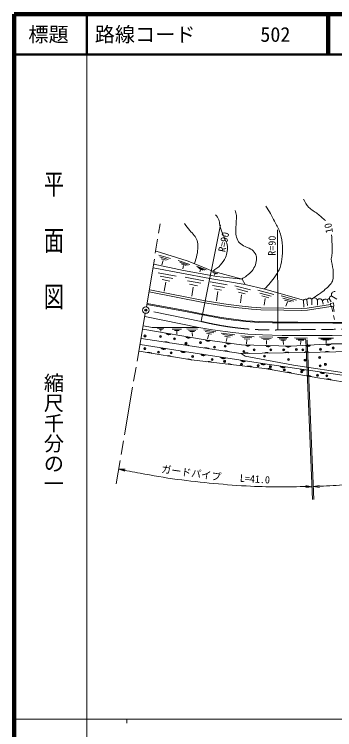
# Model space of a CAD drawing. Units: millimetres, scale not verified. Extents: x 40000 to 680000, y 20000 to 380000.
# Drawn here: x 40000 to 119627, y 202409 to 380000 of the extents above; entities that cross this region are included whole.
import ezdxf
from ezdxf.enums import TextEntityAlignment as Align

# ---------------------------------------------------------------- set-up
doc = ezdxf.new("R2010")
doc.units = ezdxf.units.MM
doc.header["$LTSCALE"] = 1000
doc.header["$PDMODE"] = 32
doc.header["$PDSIZE"] = 500
doc.linetypes.add('CHAIN', pattern=[18.5, 12, -1.5, 3.5, -1.5])
for name, color, linetype, lineweight in [('M-BGD', 7, 'Continuous', 13), ('M-BMK', 2, 'CHAIN', 13), ('M-BMK-SRVR', 3, 'Continuous', 13), ('M-STR-HTXT', 7, 'Continuous', 13), ('M-TTL', 2, 'Continuous', 140), ('M-TTL-BAND', 7, 'Continuous', 13), ('M-TTL-LINE', 7, 'Continuous', 50)]:
    doc.layers.add(name, color=color, linetype=linetype, lineweight=lineweight)
doc.layers.add('M-OTRS', color=6, linetype='Continuous')
doc.layers.add('M-TTL-TXT', color=7, linetype='Continuous')
doc.styles.add('@ＭＳ ゴシック', font='')
doc.styles.add('ＭＳ ゴシック', font='')
doc.styles.get('@ＭＳ ゴシック').set_extended_font_data('@MS Gothic')
doc.styles.get('ＭＳ ゴシック').set_extended_font_data('MS Gothic')

msp = doc.modelspace()

# ---------------------------------------------------------------- linework, layer by layer
at = {"layer": 'M-BGD'}
for p, q in [((75228, 321163), (82998, 318765)), ((75922, 320239), (78785, 319393)), ((76205, 319766), (78250, 319162)), ((82061, 316379), (74679, 317968)), ((76489, 319293), (77716, 318930)), ((77019, 318877), (76643, 317821)), ((80748, 318845), (83661, 317899)), ((81114, 318432), (83194, 317757)), ((81479, 318020), (82727, 317614)), ((82998, 318765), (86071, 317533)), ((74533, 317042), (88616, 314438)), ((82069, 317632), (81917, 316800)), ((90337, 314914), (82061, 316379)), ((85258, 317493), (87673, 316547)), ((85542, 317188), (87267, 316512)), ((85825, 316882), (86860, 316476)), ((86071, 317533), (89294, 316215)), ((86302, 316565), (86118, 316053)), ((89294, 316215), (96594, 314237)), ((75762, 315829), (80193, 314982)), ((76272, 314982), (79438, 314378)), ((82466, 314762), (87122, 313841)), ((88616, 314438), (97406, 312900)), ((89298, 315965), (90588, 315605)), ((89564, 315736), (90209, 315556)), ((89886, 315646), (89716, 315229)), ((96600, 314218), (90337, 314914)), ((76782, 314136), (78682, 313773)), ((77650, 313471), (77282, 311294)), ((83016, 313875), (86342, 313217)), ((83567, 312989), (85562, 312594)), ((88715, 313578), (92923, 312806)), ((89223, 312702), (92228, 312150)), ((94800, 312635), (98684, 311639)), ((97406, 312900), (96600, 314218)), ((97394, 312925), (102254, 311761)), ((87313, 308401), (73551, 311121)), ((87401, 308894), (73648, 311612)), ((84488, 312288), (84144, 310024)), ((89730, 311826), (91534, 311495)), ((90570, 311150), (90290, 308853)), ((95265, 311826), (98039, 311115)), ((95729, 311017), (97393, 310590)), ((100523, 311511), (104507, 310416)), ((101017, 310795), (103863, 310012)), ((102254, 311761), (111849, 309051)), ((96501, 310359), (96228, 308358)), ((101512, 310078), (103219, 309608)), ((102316, 309470), (102092, 307789)), ((106320, 310085), (110130, 309014)), ((106739, 309572), (109460, 308807)), ((107158, 309059), (108790, 308600)), ((112731, 309084), (112884, 307702)), ((113910, 309257), (113971, 307905)), ((115313, 309074), (115333, 307804)), ((117854, 309033), (117986, 308403)), ((118362, 309318), (118717, 308627)), ((118941, 310050), (120171, 309277)), ((72954, 308001), (82520, 306252)), ((72986, 308198), (82558, 306448)), ((91963, 307651), (87313, 308401)), ((92040, 308145), (87401, 308894)), ((95071, 307177), (91963, 307651)), ((95133, 307673), (92040, 308145)), ((98958, 307298), (95133, 307673)), ((101253, 307168), (98958, 307298)), ((107891, 308589), (107515, 307509)), ((111979, 307306), (111908, 309003)), ((118577, 307963), (112809, 307022)), ((118636, 307466), (112860, 306523)), ((116634, 308749), (116786, 308068)), ((119325, 308341), (118543, 308248)), ((118543, 308248), (118636, 307466)), ((118636, 307466), (119418, 307559)), ((119120, 306174), (118825, 307489)), ((119224, 307536), (119521, 306232)), ((119325, 308341), (119418, 307559)), ((82520, 306252), (87278, 305275)), ((82558, 306448), (87317, 305472)), ((87317, 305472), (91503, 304693)), ((98919, 306800), (95071, 307177)), ((101235, 306668), (98919, 306800)), ((106988, 306571), (101235, 306668)), ((106999, 307071), (101253, 307168)), ((111333, 306456), (106988, 306571)), ((111328, 306957), (106999, 307071)), ((112809, 307022), (111328, 306957)), ((112860, 306523), (111333, 306456)), ((72474, 304995), (85834, 302288)), ((87278, 305275), (91472, 304495)), ((91472, 304495), (94470, 304105)), ((91503, 304693), (94495, 304304)), ((94470, 304105), (97518, 303739)), ((94495, 304304), (97536, 303939)), ((97518, 303739), (100807, 303520)), ((97536, 303939), (100816, 303720)), ((100816, 303720), (104152, 303623)), ((119559, 304223), (119339, 305198)), ((74286, 302239), (72113, 302630)), ((85834, 302288), (74286, 302239)), ((75604, 301977), (77179, 301951)), ((82870, 301917), (85492, 301834)), ((85853, 302280), (89269, 301645)), ((100807, 303520), (104148, 303423)), ((104148, 303423), (107222, 303374)), ((104152, 303623), (107224, 303574)), ((107222, 303374), (110444, 303374)), ((107224, 303574), (110445, 303574)), ((110444, 303374), (119199, 303301)), ((110445, 303574), (119201, 303501)), ((119201, 303501), (125646, 303503)), ((119201, 303301), (125646, 303303)), ((71931, 301821), (87405, 299228)), ((76008, 301806), (76795, 301793)), ((76401, 301800), (76430, 301307)), ((79265, 301858), (81569, 301843)), ((79836, 301543), (80989, 301536)), ((80412, 301540), (80398, 300608)), ((83266, 301594), (85139, 301535)), ((83662, 301271), (84786, 301236)), ((84238, 301046), (84302, 300112)), ((87093, 301702), (90097, 301187)), ((87424, 301274), (89570, 300907)), ((87756, 300847), (89043, 300626)), ((88334, 300501), (88041, 299439)), ((89269, 301645), (94274, 301010)), ((91392, 300874), (94811, 300426)), ((91802, 300474), (94244, 300154)), ((94274, 301010), (98034, 300620)), ((96257, 300189), (99593, 299973)), ((98034, 300620), (101721, 300449)), ((101721, 300449), (106604, 300302)), ((106604, 300302), (111243, 300253)), ((111243, 300253), (118958, 300229)), ((118958, 300229), (128236, 300180)), ((71559, 299530), (96307, 295795)), ((87405, 299228), (96486, 297948)), ((92212, 300074), (93677, 299882)), ((92893, 299754), (92658, 298746)), ((96689, 299822), (99072, 299668)), ((97121, 299455), (98551, 299363)), ((97807, 299185), (97673, 298176)), ((100924, 299940), (104260, 299840)), ((101420, 299606), (103803, 299535)), ((101916, 299271), (103346, 299229)), ((102644, 299037), (102702, 298076)), ((105450, 299753), (108089, 299736)), ((105854, 299443), (107739, 299431)), ((106257, 299133), (107388, 299126)), ((106841, 298924), (106921, 298001)), ((109615, 299652), (112905, 299631)), ((110068, 299369), (112418, 299354)), ((110520, 299087), (111930, 299078)), ((111214, 298896), (111162, 298057)), ((115614, 299601), (119287, 299612)), ((116155, 299388), (118779, 299396)), ((116696, 299175), (118271, 299180)), ((117495, 299035), (117545, 298391)), ((71292, 298064), (82808, 296179)), ((96486, 297948), (108780, 297627)), ((108780, 297627), (118775, 298161)), ((118775, 298161), (128555, 298232)), ((84046, 294190), (71014, 296379)), ((82808, 296179), (101196, 293370)), ((96307, 295795), (112205, 296062)), ((96341, 295775), (97391, 295116)), ((97391, 295116), (109360, 292931)), ((112205, 296062), (125169, 296329)), ((102212, 292110), (84046, 294190)), ((101196, 293370), (113573, 291556)), ((115416, 289789), (102212, 292110)), ((109360, 292931), (130528, 289744)), ((113573, 291556), (126661, 289635)), ((135662, 286428), (115416, 289789))]:
    msp.add_line(p, q, dxfattribs=at)
for centre, radius, start, end in [((119573, 310449), 747, 77.52405, 212.28432), ((112336, 308872), 448, 28.26041, 163.02068), ((113357, 308925), 645, 30.95731, 165.71758), ((114573, 308873), 766, 15.18846, 149.94873), ((115906, 308636), 737, 8.79121, 143.55148), ((117303, 308637), 678, 35.75389, 170.51416), ((118167, 309070), 316, 51.86869, 186.62896), ((118804, 309563), 506, 74.25238, 209.01265), ((78357, 301252), 801, 209.20584, 311.76987), ((78316, 301005), 400, 209.20584, 311.76987), ((77741, 297356), 1377, 54.42744, 108.41038), ((77832, 297963), 688, 54.42744, 108.41038), ((83289, 300426), 801, 209.20584, 311.76987), ((83247, 300179), 400, 209.20584, 311.76987), ((88210, 299620), 801, 210.69263, 313.25665), ((88175, 299372), 400, 210.69263, 313.25665), ((93161, 298922), 801, 210.69263, 313.25665), ((93126, 298674), 400, 210.69263, 313.25665), ((77148, 297613), 801, 209.42155, 311.98557), ((77108, 297366), 400, 209.42155, 311.98557), ((82685, 296610), 1377, 54.42744, 108.41038), ((82776, 297217), 688, 54.42744, 108.41038), ((87629, 295864), 1377, 54.42744, 108.41038), ((87720, 296471), 688, 54.42744, 108.41038), ((98070, 298407), 801, 217.22654, 319.79056), ((98063, 298157), 400, 217.22654, 319.79056), ((103068, 298277), 801, 217.22654, 319.79056), ((103062, 298027), 400, 217.22654, 319.79056), ((108067, 298147), 801, 217.22654, 319.79056), ((108060, 297897), 400, 217.22654, 319.79056), ((113020, 298356), 801, 221.77358, 324.33761), ((113034, 298105), 400, 221.77358, 324.33761), ((118013, 298622), 801, 221.77358, 324.33761), ((118027, 298372), 400, 221.77358, 324.33761), ((73465, 294723), 1377, 53.47516, 107.4581), ((73566, 295328), 688, 53.47516, 107.4581), ((78396, 293895), 1377, 53.47516, 107.4581), ((78497, 294500), 688, 53.47516, 107.4581), ((82083, 296806), 801, 209.42155, 311.98557), ((82042, 296558), 400, 209.42155, 311.98557), ((87019, 296043), 801, 210.03013, 312.59415), ((86981, 295795), 400, 210.03013, 312.59415), ((91961, 295287), 801, 210.03013, 312.59415), ((91924, 295040), 400, 210.03013, 312.59415), ((92573, 295118), 1377, 54.42744, 108.41038), ((92665, 295725), 688, 54.42744, 108.41038), ((97736, 294592), 1377, 63.96978, 117.95271), ((97726, 295206), 688, 63.96978, 117.95271), ((102736, 294676), 1377, 63.96978, 117.95271), ((102725, 295290), 688, 63.96978, 117.95271), ((107735, 294760), 1377, 63.96978, 117.95271), ((107725, 295373), 688, 63.96978, 117.95271), ((112739, 294836), 1386, 64.34756, 117.96941), ((112726, 295459), 688, 64.18729, 118.17023), ((117738, 294949), 1377, 64.18729, 118.17023), ((117725, 295562), 688, 64.18729, 118.17023), ((83309, 292928), 1506, 56.18459, 105.23359), ((83428, 293672), 688, 53.47516, 107.4581), ((88354, 292462), 1377, 56.47449, 110.45743), ((88424, 293071), 688, 56.47449, 110.45743), ((93321, 291893), 1377, 56.47449, 110.45743), ((93391, 292503), 688, 56.47449, 110.45743), ((96904, 294532), 801, 210.03013, 312.59415), ((96866, 294284), 400, 210.03013, 312.59415), ((101844, 293778), 799, 210.21725, 313.08377), ((101808, 293533), 400, 210.38054, 312.94457), ((98289, 291324), 1377, 56.47449, 110.45743), ((98359, 291934), 688, 56.47449, 110.45743), ((103173, 290695), 1377, 53.04018, 107.02311), ((103280, 291299), 688, 53.04018, 107.02311), ((106791, 293056), 801, 210.38054, 312.94457), ((106755, 292808), 400, 210.38054, 312.94457), ((111738, 292331), 801, 210.38054, 312.94457), ((111702, 292083), 400, 210.38054, 312.94457), ((108098, 289829), 1377, 53.04018, 107.02311), ((108204, 290434), 688, 53.04018, 107.02311), ((113022, 288964), 1377, 53.04018, 107.02311), ((113129, 289568), 688, 53.04018, 107.02311), ((116686, 291605), 801, 210.37003, 312.93406), ((116649, 291357), 400, 210.37003, 312.93406), ((117963, 288122), 1377, 53.58294, 107.56587), ((118063, 288728), 688, 53.58294, 107.56587)]:
    msp.add_arc(centre, radius, start, end, dxfattribs=at)
for points, knots in [([(117356, 328784), (116687, 329350), (116036, 329938), (115349, 330482), (114647, 331037), (113806, 331429), (113188, 332077), (112633, 332659), (112296, 333415), (111850, 334083)], [0, 0, 0, 0, 1, 1, 1, 2, 2, 2, 3, 3, 3, 3]), ([(102203, 311815), (102675, 312323), (103177, 312806), (103621, 313339), (104075, 313886), (104509, 314452), (104892, 315051), (105322, 315725), (105771, 316405), (106039, 317158), (106351, 318035), (106467, 318976), (106553, 319902), (106658, 321030), (106675, 322173), (106553, 323298), (106450, 324253), (106253, 325205), (105936, 326111), (105628, 326989), (105127, 327787), (104701, 328615), (104369, 329261), (104036, 329907), (103672, 330536), (103315, 331154), (102917, 331748), (102540, 332354)], [0, 0, 0, 0, 1, 1, 1, 2, 2, 2, 3, 3, 3, 4, 4, 4, 5, 5, 5, 6, 6, 6, 7, 7, 7, 8, 8, 8, 9, 9, 9, 9]), ([(96464, 314280), (96891, 314547), (97345, 314775), (97744, 315082), (98232, 315457), (98715, 315855), (99094, 316340), (99442, 316786), (99730, 317292), (99917, 317826), (100098, 318344), (100221, 318902), (100191, 319450), (100169, 319869), (100061, 320300), (99848, 320662), (99597, 321090), (99204, 321432), (98796, 321714), (98232, 322104), (97502, 322196), (96921, 322560), (96492, 322828), (96058, 323126), (95755, 323532), (95427, 323971), (95220, 324506), (95103, 325041), (94984, 325589), (95061, 326162), (95069, 326722), (95079, 327420), (95145, 328116), (95172, 328814), (95188, 329226), (95255, 329640), (95206, 330049), (95154, 330484), (94977, 330895), (94863, 331318)], [0, 0, 0, 0, 1, 1, 1, 2, 2, 2, 3, 3, 3, 4, 4, 4, 5, 5, 5, 6, 6, 6, 7, 7, 7, 8, 8, 8, 9, 9, 9, 10, 10, 10, 11, 11, 11, 12, 12, 12, 13, 13, 13, 13]), ([(89389, 316251), (90011, 316757), (90717, 317175), (91255, 317769), (91757, 318325), (92178, 318964), (92490, 319645), (92711, 320127), (92855, 320650), (92924, 321177), (92994, 321706), (93010, 322255), (92902, 322778), (92680, 323845), (92011, 324770), (91644, 325796), (91421, 326418), (91229, 327052), (91072, 327694), (90965, 328131), (90985, 328602), (90821, 329020), (90643, 329473), (90302, 329844), (90043, 330255)], [0, 0, 0, 0, 1, 1, 1, 2, 2, 2, 3, 3, 3, 4, 4, 4, 5, 5, 5, 6, 6, 6, 7, 7, 7, 8, 8, 8, 8]), ([(84754, 318140), (84970, 318854), (85255, 319550), (85402, 320282), (85534, 320935), (85608, 321604), (85608, 322271), (85608, 322792), (85602, 323328), (85448, 323826), (85302, 324299), (85031, 324730), (84739, 325130), (84414, 325573), (83953, 325901), (83596, 326319), (83129, 326864), (82727, 327462), (82292, 328034)], [0, 0, 0, 0, 1, 1, 1, 2, 2, 2, 3, 3, 3, 4, 4, 4, 5, 5, 5, 6, 6, 6, 6]), ([(113903, 309306), (115031, 310114), (116264, 310792), (117287, 311730), (117952, 312340), (118711, 312950), (119048, 313788), (119403, 314674), (119259, 315694), (119208, 316647), (119160, 317541), (118768, 318403), (118773, 319299), (118776, 319740), (118971, 320163), (119002, 320603), (119110, 322143), (118899, 323690), (118848, 325234)], [0, 0, 0, 0, 1, 1, 1, 2, 2, 2, 3, 3, 3, 4, 4, 4, 5, 5, 5, 6, 6, 6, 6])]:
    msp.add_open_spline(points, degree=3, knots=knots, dxfattribs=at)
for p in [(72482, 300148), (76323, 299988), (79791, 299455), (82672, 298335), (86299, 298495), (72429, 297001), (89767, 297374), (92381, 297588), (99583, 296681), (103745, 296681), (106946, 296734), (110093, 296787), (111694, 296681), (116122, 296841), (119269, 297161), (75843, 296147), (78991, 295934), (84325, 295080), (97023, 296307), (102154, 295131), (115883, 294811), (89180, 294333), (92275, 293853), (96436, 293106), (100597, 292786), (108129, 294313), (112255, 294136), (117305, 293104), (103638, 292519), (107106, 291719), (111427, 291239), (115989, 292748), (115375, 290385), (117669, 290279)]:
    msp.add_point(p, dxfattribs=at)
at = {"layer": 'M-BMK'}
for p, q in [((72856, 307407), (76247, 328017)), ((72518, 305704), (65318, 263406)), ((86466, 303748), (73532, 306362))]:
    msp.add_line(p, q, dxfattribs=at)
msp.add_arc((104231, 376984), 75357, 256.38404, 270.90349, dxfattribs=at)
msp.add_open_spline([(170071, 298013), (167296, 298572), (164533, 299193), (161746, 299689), (159451, 300097), (157152, 300494), (154836, 300756), (151387, 301145), (147917, 301330), (144450, 301503), (140636, 301693), (136816, 301774), (132998, 301823), (128037, 301886), (123075, 301823), (118113, 301787), (113898, 301757), (109684, 301686), (105469, 301635)], degree=3, knots=[0, 0, 0, 0, 1, 1, 1, 2, 2, 2, 3, 3, 3, 4, 4, 4, 5, 5, 5, 6, 6, 6, 6], dxfattribs=at)
at = {"layer": 'M-BMK-SRVR'}
for p, q in [((91205, 327755), (86469, 303814)), ((105464, 301711), (105396, 326511))]:
    msp.add_line(p, q, dxfattribs=at)
msp.add_circle((72689, 306571), 800, dxfattribs=at)
at = {"layer": 'M-OTRS'}
msp.add_point((72689, 306571), dxfattribs=at)
at = {"layer": 'M-STR-HTXT'}
for p, q in [((114078, 259581), (112416, 299175)), ((112764, 299159), (114435, 259586)), ((66007, 267080), (67528, 267061)), ((66007, 267080), (67439, 266569)), ((113921, 262732), (112425, 263005)), ((114343, 262776), (115837, 263058)), ((113921, 262732), (112417, 262505)), ((114343, 262776), (115848, 262558))]:
    msp.add_line(p, q, dxfattribs=at)
for points, knots in [([(113912, 262736), (108850, 262775), (103782, 262599), (98725, 262853), (92634, 263159), (86555, 263769), (80506, 264547), (77414, 264944), (74347, 265513), (71279, 266065), (69521, 266381), (67772, 266749), (66018, 267091)], [0, 0, 0, 0, 1, 1, 1, 2, 2, 2, 3, 3, 3, 4, 4, 4, 4]), ([(142994, 264502), (139908, 264323), (136822, 264159), (133737, 263964), (129433, 263693), (125135, 263338), (120831, 263088), (118690, 262964), (116547, 262882), (114405, 262779)], [0, 0, 0, 0, 1, 1, 1, 2, 2, 2, 3, 3, 3, 3])]:
    msp.add_open_spline(points, degree=3, knots=knots, dxfattribs=at)
at = {"layer": 'M-TTL'}
for p, q in [((40000, 380000), (40000, 20000)), ((680000, 380000), (40000, 380000))]:
    msp.add_line(p, q, dxfattribs=at)
at = {"layer": 'M-TTL-BAND'}
for p, q in [((58000, 370000), (58000, 20000)), ((40000, 205000), (579000, 205000)), ((68000, 205000), (68000, 204000))]:
    msp.add_line(p, q, dxfattribs=at)
at = {"layer": 'M-TTL-LINE'}
for p, q in [((58000, 380000), (58000, 370000)), ((117750, 380000), (117750, 370000)), ((118250, 380000), (118250, 370000)), ((40000, 370000), (680000, 370000))]:
    msp.add_line(p, q, dxfattribs=at)

# ---------------------------------------------------------------- texts
at = {"layer": 'M-BGD', "style": 'ＭＳ ゴシック'}
msp.add_text('10', height=1833, rotation=101.31, dxfattribs=at).set_placement((119774, 325973), align=Align.BOTTOM_LEFT)
at = {"layer": 'M-BMK-SRVR', "style": 'ＭＳ ゴシック'}
for rotation, p in [(78.311, (92970, 320745)), (89.182, (105463, 320042))]:
    msp.add_text('R=90', height=1833, rotation=rotation, dxfattribs=at).set_placement(p, align=Align.BOTTOM_LEFT)
at = {"layer": 'M-STR-HTXT', "style": 'ＭＳ ゴシック'}
for s, rotation, p in [('ガードパイプ', 352.07, (76351, 265713)), ('L=41.0', 356.532, (95977, 263412))]:
    msp.add_text(s, height=1833, rotation=rotation, dxfattribs=at).set_placement(p, align=Align.BOTTOM_LEFT)
at = {"layer": 'M-TTL-BAND', "style": '@ＭＳ ゴシック', "width": 1.4}
msp.add_text('平  面  図', height=3666, rotation=270, dxfattribs=at).set_placement((49777, 306475), align=Align.MIDDLE_RIGHT)
at = {"layer": 'M-TTL-BAND', "style": '@ＭＳ ゴシック'}
msp.add_text('縮尺千分の一', height=3666, rotation=270, dxfattribs=at).set_placement((49777, 261030), align=Align.MIDDLE_RIGHT)
at = {"layer": 'M-TTL-TXT', "style": 'ＭＳ ゴシック'}
msp.add_text('標題', height=3666, dxfattribs=at).set_placement((48500, 375000), align=Align.MIDDLE_CENTER)
for s, p in [('路線コード', (60000, 375000)), ('502', (101142, 375000))]:
    msp.add_text(s, height=3666, dxfattribs=at).set_placement(p, align=Align.MIDDLE_LEFT)

doc.saveas('drawing.dxf')
